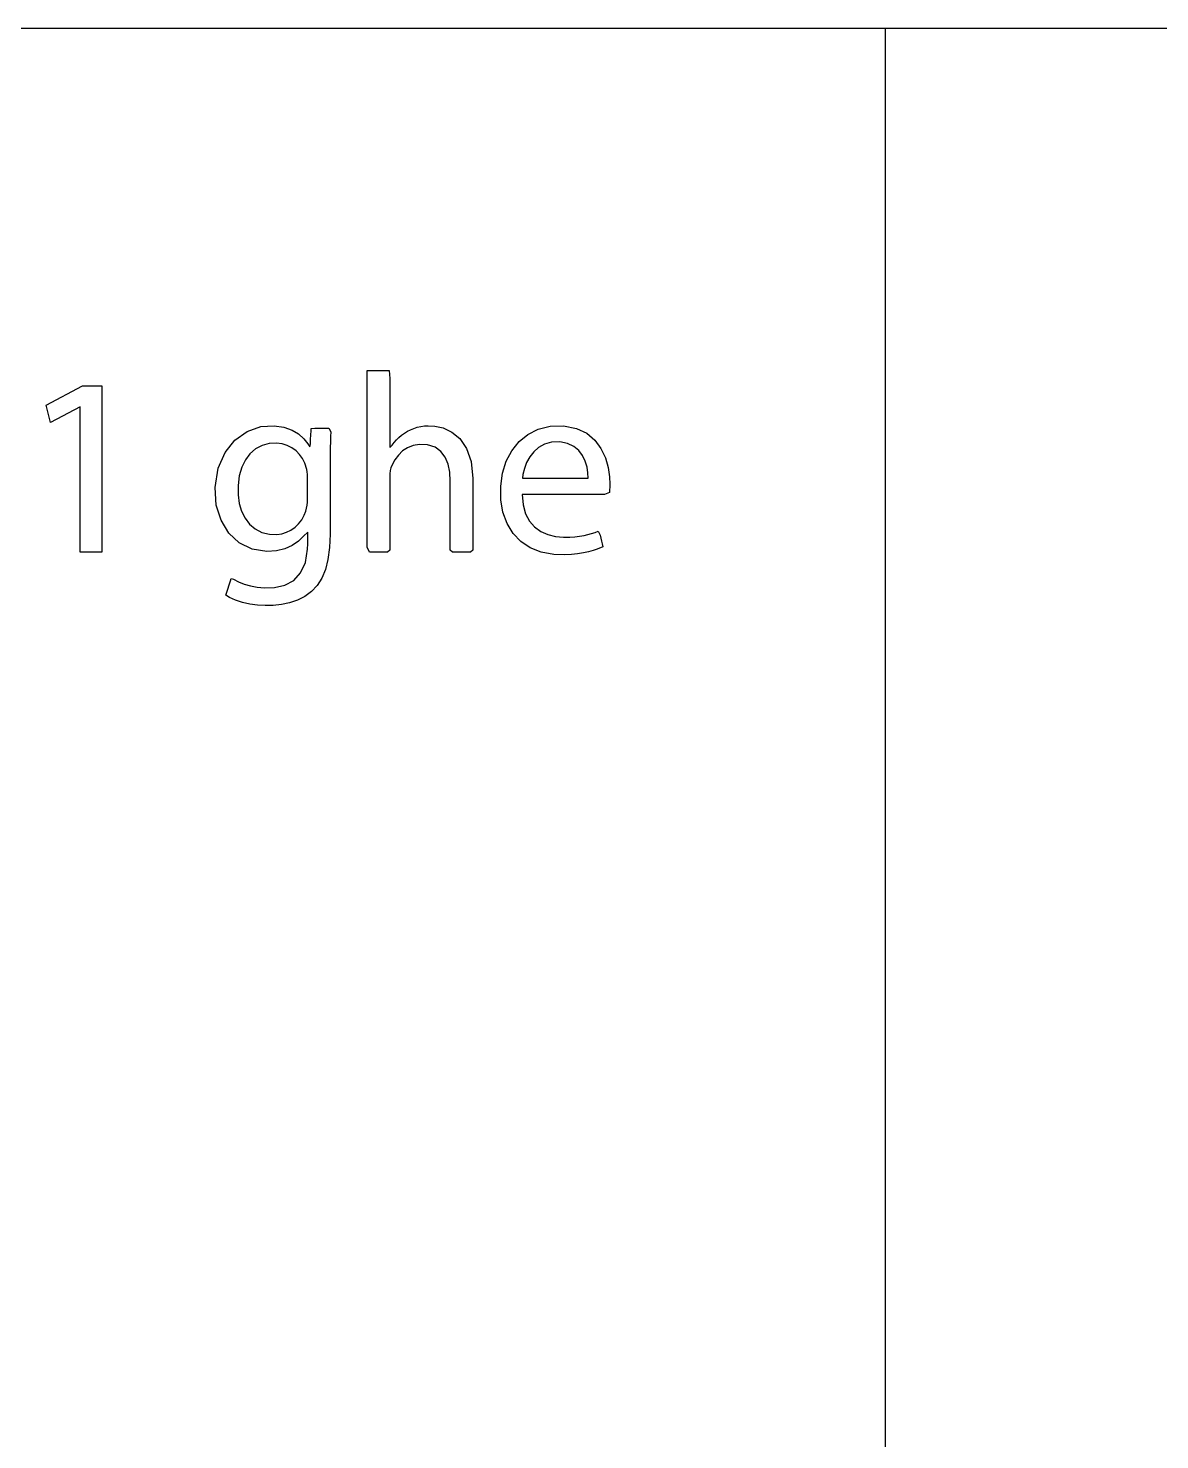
# Model space of a CAD drawing. Header units: metres. Extents: x 1885 to 2636, y 491 to 906.
# Drawn here: x 2093.3 to 2105.76, y 766.51 to 782.06 of the extents above; entities that cross this region are included whole.
import ezdxf

# ---------------------------------------------------------------- set-up
doc = ezdxf.new("R2010")
doc.units = ezdxf.units.M

msp = doc.modelspace()

# ---------------------------------------------------------------- linework, layer by layer
at = {"layer": 'COMPONENT1'}
for p, q in [((2081.637, 782.062), (2102.737, 782.062)), ((2102.737, 746.552), (2102.737, 782.062)), ((2102.737, 782.062), (2121.637, 782.062))]:
    msp.add_line(p, q, dxfattribs=at)
at = {"layer": 'COMPONENT25'}
for p, q in [((2097.03, 778.292), (2097.083, 778.292)), ((2097.03, 778.17), (2097.03, 778.292)), ((2097.083, 778.292), (2097.135, 778.292)), ((2097.135, 778.292), (2097.19, 778.292)), ((2097.19, 778.292), (2097.239, 778.292)), ((2097.239, 778.292), (2097.271, 778.292)), ((2097.271, 778.292), (2097.278, 778.203)), ((2097.03, 777.859), (2097.03, 778.17)), ((2097.278, 778.203), (2097.278, 778.051)), ((2093.493, 777.908), (2093.894, 778.123)), ((2093.894, 778.123), (2094.105, 778.123)), ((2094.105, 778.123), (2094.105, 776.289)), ((2097.278, 778.051), (2097.278, 777.864)), ((2093.541, 777.719), (2093.493, 777.908)), ((2093.866, 777.891), (2093.541, 777.719)), ((2093.866, 776.289), (2093.866, 777.891)), ((2097.03, 777.44), (2097.03, 777.859)), ((2097.278, 777.864), (2097.278, 777.678)), ((2095.707, 777.619), (2095.858, 777.672)), ((2095.858, 777.672), (2096.006, 777.682)), ((2096.006, 777.682), (2096.112, 777.666)), ((2097.278, 777.678), (2097.278, 777.526)), ((2097.581, 777.665), (2097.62, 777.674)), ((2097.62, 777.674), (2097.66, 777.68)), ((2097.66, 777.68), (2097.701, 777.682)), ((2097.701, 777.682), (2097.773, 777.679)), ((2097.773, 777.679), (2097.867, 777.658)), ((2098.913, 777.644), (2099.043, 777.676)), ((2099.043, 777.676), (2099.191, 777.681)), ((2099.191, 777.681), (2099.333, 777.653)), ((2095.463, 777.388), (2095.572, 777.523)), ((2095.572, 777.523), (2095.707, 777.619)), ((2096.112, 777.666), (2096.201, 777.635)), ((2096.201, 777.635), (2096.274, 777.591)), ((2096.274, 777.591), (2096.332, 777.539)), ((2096.332, 777.539), (2096.376, 777.482)), ((2096.404, 777.483), (2096.406, 777.53)), ((2096.406, 777.53), (2096.408, 777.582)), ((2096.408, 777.582), (2096.41, 777.627)), ((2096.41, 777.627), (2096.411, 777.652)), ((2096.411, 777.652), (2096.453, 777.654)), ((2096.453, 777.654), (2096.505, 777.654)), ((2096.505, 777.654), (2096.56, 777.654)), ((2096.56, 777.654), (2096.606, 777.654)), ((2096.606, 777.654), (2096.628, 777.616)), ((2096.625, 777.563), (2096.623, 777.504)), ((2096.628, 777.616), (2096.625, 777.563)), ((2097.278, 777.526), (2097.278, 777.443)), ((2097.325, 777.499), (2097.35, 777.527)), ((2097.35, 777.527), (2097.377, 777.554)), ((2097.377, 777.554), (2097.407, 777.579)), ((2097.407, 777.579), (2097.439, 777.601)), ((2097.439, 777.601), (2097.472, 777.621)), ((2097.472, 777.621), (2097.507, 777.638)), ((2097.507, 777.638), (2097.543, 777.653)), ((2097.543, 777.653), (2097.581, 777.665)), ((2097.867, 777.658), (2097.962, 777.613)), ((2097.962, 777.613), (2098.05, 777.54)), ((2098.05, 777.54), (2098.124, 777.433)), ((2098.701, 777.507), (2098.799, 777.587)), ((2098.799, 777.587), (2098.913, 777.644)), ((2099.333, 777.653), (2099.447, 777.599)), ((2099.447, 777.599), (2099.537, 777.522)), ((2099.537, 777.522), (2099.604, 777.43)), ((2095.387, 777.213), (2095.463, 777.388)), ((2095.738, 777.374), (2095.687, 777.306)), ((2095.8, 777.427), (2095.738, 777.374)), ((2095.871, 777.465), (2095.8, 777.427)), ((2095.95, 777.486), (2095.871, 777.465)), ((2096.03, 777.49), (2095.95, 777.486)), ((2096.093, 777.482), (2096.03, 777.49)), ((2096.149, 777.465), (2096.093, 777.482)), ((2096.2, 777.439), (2096.149, 777.465)), ((2096.245, 777.405), (2096.2, 777.439)), ((2096.283, 777.366), (2096.245, 777.405)), ((2096.315, 777.32), (2096.283, 777.366)), ((2096.376, 777.482), (2096.397, 777.448)), ((2096.397, 777.448), (2096.404, 777.483)), ((2096.621, 777.441), (2096.62, 777.37)), ((2096.62, 777.37), (2096.62, 777.292)), ((2096.623, 777.504), (2096.621, 777.441)), ((2097.03, 776.994), (2097.03, 777.44)), ((2097.278, 777.443), (2097.303, 777.468)), ((2097.303, 777.468), (2097.325, 777.499)), ((2097.372, 777.359), (2097.332, 777.308)), ((2097.419, 777.404), (2097.372, 777.359)), ((2097.474, 777.439), (2097.419, 777.404)), ((2097.536, 777.464), (2097.474, 777.439)), ((2097.604, 777.476), (2097.536, 777.464)), ((2097.693, 777.471), (2097.604, 777.476)), ((2097.776, 777.445), (2097.693, 777.471)), ((2097.84, 777.398), (2097.776, 777.445)), ((2097.887, 777.335), (2097.84, 777.398)), ((2098.124, 777.433), (2098.173, 777.289)), ((2098.561, 777.291), (2098.622, 777.407)), ((2098.622, 777.407), (2098.701, 777.507)), ((2098.863, 777.396), (2098.819, 777.34)), ((2098.917, 777.444), (2098.863, 777.396)), ((2098.983, 777.48), (2098.917, 777.444)), ((2099.06, 777.501), (2098.983, 777.48)), ((2099.15, 777.504), (2099.06, 777.501)), ((2099.236, 777.487), (2099.15, 777.504)), ((2099.306, 777.455), (2099.236, 777.487)), ((2099.36, 777.409), (2099.306, 777.455)), ((2099.402, 777.353), (2099.36, 777.409)), ((2099.604, 777.43), (2099.652, 777.328)), ((2095.354, 777.002), (2095.387, 777.213)), ((2095.647, 777.224), (2095.619, 777.13)), ((2095.687, 777.306), (2095.647, 777.224)), ((2096.341, 777.271), (2096.315, 777.32)), ((2096.365, 777.2), (2096.341, 777.271)), ((2096.62, 777.292), (2096.62, 777.234)), ((2096.62, 777.234), (2096.62, 777.09)), ((2097.291, 777.22), (2097.283, 777.187)), ((2097.303, 777.251), (2097.291, 777.22)), ((2097.332, 777.308), (2097.303, 777.251)), ((2097.92, 777.257), (2097.887, 777.335)), ((2097.938, 777.169), (2097.92, 777.257)), ((2098.173, 777.289), (2098.192, 777.101)), ((2098.52, 777.159), (2098.561, 777.291)), ((2098.76, 777.212), (2098.743, 777.146)), ((2098.785, 777.278), (2098.76, 777.212)), ((2098.819, 777.34), (2098.785, 777.278)), ((2099.431, 777.291), (2099.402, 777.353)), ((2099.45, 777.227), (2099.431, 777.291)), ((2099.46, 777.163), (2099.45, 777.227)), ((2099.652, 777.328), (2099.683, 777.222)), ((2099.683, 777.222), (2099.698, 777.118)), ((2095.619, 777.13), (2095.606, 777.024)), ((2096.369, 777.174), (2096.365, 777.2)), ((2096.371, 777.146), (2096.369, 777.174)), ((2096.372, 777.116), (2096.371, 777.146)), ((2096.372, 777.078), (2096.372, 777.116)), ((2096.372, 777.04), (2096.372, 777.078)), ((2096.62, 777.09), (2096.62, 776.898)), ((2097.279, 777.151), (2097.278, 777.113)), ((2097.278, 777.113), (2097.278, 777.063)), ((2097.278, 777.063), (2097.278, 776.935)), ((2097.283, 777.187), (2097.279, 777.151)), ((2097.944, 777.073), (2097.938, 777.169)), ((2097.944, 777.026), (2097.944, 777.073)), ((2098.192, 777.101), (2098.192, 777.052)), ((2098.192, 777.052), (2098.192, 776.926)), ((2098.499, 777.016), (2098.52, 777.159)), ((2098.743, 777.146), (2098.74, 777.104)), ((2098.74, 777.104), (2098.787, 777.104)), ((2098.787, 777.104), (2098.876, 777.104)), ((2098.876, 777.104), (2098.992, 777.104)), ((2098.992, 777.104), (2099.121, 777.104)), ((2099.121, 777.104), (2099.248, 777.104)), ((2099.248, 777.104), (2099.357, 777.104)), ((2099.357, 777.104), (2099.433, 777.104)), ((2099.433, 777.104), (2099.462, 777.104)), ((2099.462, 777.104), (2099.46, 777.163)), ((2099.698, 777.118), (2099.702, 777.038)), ((2095.367, 776.808), (2095.354, 777.002)), ((2095.606, 777.024), (2095.606, 776.919)), ((2095.606, 776.919), (2095.62, 776.826)), ((2096.372, 776.996), (2096.372, 777.04)), ((2096.372, 776.952), (2096.372, 776.996)), ((2096.372, 776.912), (2096.372, 776.952)), ((2096.372, 776.871), (2096.372, 776.912)), ((2096.62, 776.898), (2096.62, 776.702)), ((2097.03, 776.602), (2097.03, 776.994)), ((2097.278, 776.935), (2097.278, 776.763)), ((2097.944, 776.904), (2097.944, 777.026)), ((2097.944, 776.74), (2097.944, 776.904)), ((2098.192, 776.926), (2098.192, 776.756)), ((2098.501, 776.867), (2098.499, 777.016)), ((2098.734, 776.926), (2098.745, 776.811)), ((2098.774, 776.926), (2098.734, 776.926)), ((2098.88, 776.926), (2098.774, 776.926)), ((2099.031, 776.926), (2098.88, 776.926)), ((2099.204, 776.926), (2099.031, 776.926)), ((2099.378, 776.926), (2099.204, 776.926)), ((2099.532, 776.926), (2099.378, 776.926)), ((2099.644, 776.926), (2099.532, 776.926)), ((2099.697, 776.948), (2099.644, 776.926)), ((2099.699, 776.974), (2099.697, 776.948)), ((2099.701, 777.004), (2099.699, 776.974)), ((2099.702, 777.038), (2099.701, 777.004)), ((2095.419, 776.641), (2095.367, 776.808)), ((2095.62, 776.826), (2095.645, 776.74)), ((2095.645, 776.74), (2095.683, 776.663)), ((2096.336, 776.698), (2096.353, 776.742)), ((2096.353, 776.742), (2096.362, 776.774)), ((2096.362, 776.774), (2096.368, 776.808)), ((2096.368, 776.808), (2096.371, 776.841)), ((2096.371, 776.841), (2096.372, 776.871)), ((2097.278, 776.763), (2097.278, 776.579)), ((2097.944, 776.565), (2097.944, 776.74)), ((2098.192, 776.756), (2098.192, 776.575)), ((2098.524, 776.728), (2098.501, 776.867)), ((2098.745, 776.811), (2098.774, 776.713)), ((2095.505, 776.5), (2095.419, 776.641)), ((2095.683, 776.663), (2095.733, 776.597)), ((2095.733, 776.597), (2095.795, 776.545)), ((2096.234, 776.563), (2096.274, 776.602)), ((2096.274, 776.602), (2096.309, 776.646)), ((2096.309, 776.646), (2096.336, 776.698)), ((2096.62, 776.702), (2096.62, 776.55)), ((2097.03, 776.345), (2097.03, 776.602)), ((2098.569, 776.604), (2098.524, 776.728)), ((2098.635, 776.496), (2098.569, 776.604)), ((2098.774, 776.713), (2098.817, 776.632)), ((2098.817, 776.632), (2098.873, 776.567)), ((2095.62, 776.392), (2095.505, 776.5)), ((2095.795, 776.545), (2095.868, 776.507)), ((2095.868, 776.507), (2095.954, 776.487)), ((2095.954, 776.487), (2096.032, 776.485)), ((2096.032, 776.485), (2096.087, 776.492)), ((2096.087, 776.492), (2096.14, 776.508)), ((2096.14, 776.508), (2096.189, 776.532)), ((2096.189, 776.532), (2096.234, 776.563)), ((2096.328, 776.465), (2096.272, 776.409)), ((2096.374, 776.508), (2096.328, 776.465)), ((2096.374, 776.477), (2096.374, 776.508)), ((2096.374, 776.44), (2096.374, 776.477)), ((2096.374, 776.38), (2096.374, 776.44)), ((2096.62, 776.489), (2096.614, 776.339)), ((2096.62, 776.55), (2096.62, 776.489)), ((2097.278, 776.579), (2097.278, 776.418)), ((2097.944, 776.412), (2097.944, 776.565)), ((2098.192, 776.575), (2098.192, 776.416)), ((2098.72, 776.407), (2098.635, 776.496)), ((2098.873, 776.567), (2098.94, 776.517)), ((2098.94, 776.517), (2099.017, 776.482)), ((2099.017, 776.482), (2099.102, 776.461)), ((2099.102, 776.461), (2099.192, 776.453)), ((2099.192, 776.453), (2099.259, 776.454)), ((2099.259, 776.454), (2099.316, 776.458)), ((2099.316, 776.458), (2099.369, 776.464)), ((2099.369, 776.464), (2099.417, 776.472)), ((2099.417, 776.472), (2099.46, 776.482)), ((2099.46, 776.482), (2099.501, 776.493)), ((2099.501, 776.493), (2099.538, 776.506)), ((2099.538, 776.506), (2099.573, 776.52)), ((2099.573, 776.52), (2099.593, 776.475)), ((2099.593, 776.475), (2099.601, 776.444)), ((2099.601, 776.444), (2099.609, 776.411)), ((2094.105, 776.289), (2093.866, 776.289)), ((2095.762, 776.321), (2095.62, 776.392)), ((2095.924, 776.295), (2095.762, 776.321)), ((2096.031, 776.302), (2095.924, 776.295)), ((2096.123, 776.325), (2096.031, 776.302)), ((2096.203, 776.361), (2096.123, 776.325)), ((2096.272, 776.409), (2096.203, 776.361)), ((2096.349, 776.175), (2096.373, 776.323)), ((2096.373, 776.323), (2096.374, 776.38)), ((2096.614, 776.339), (2096.597, 776.209)), ((2097.055, 776.289), (2097.03, 776.345)), ((2097.1, 776.289), (2097.055, 776.289)), ((2097.154, 776.289), (2097.1, 776.289)), ((2097.208, 776.289), (2097.154, 776.289)), ((2097.252, 776.289), (2097.208, 776.289)), ((2097.278, 776.312), (2097.252, 776.289)), ((2097.278, 776.418), (2097.278, 776.312)), ((2097.944, 776.311), (2097.944, 776.412)), ((2097.969, 776.289), (2097.944, 776.311)), ((2098.014, 776.289), (2097.969, 776.289)), ((2098.068, 776.289), (2098.014, 776.289)), ((2098.122, 776.289), (2098.068, 776.289)), ((2098.166, 776.289), (2098.122, 776.289)), ((2098.192, 776.312), (2098.166, 776.289)), ((2098.192, 776.416), (2098.192, 776.312)), ((2098.824, 776.337), (2098.72, 776.407)), ((2098.946, 776.288), (2098.824, 776.337)), ((2099.085, 776.262), (2098.946, 776.288)), ((2099.41, 776.28), (2099.347, 776.27)), ((2099.467, 776.292), (2099.41, 776.28)), ((2099.518, 776.306), (2099.467, 776.292)), ((2099.563, 776.321), (2099.518, 776.306)), ((2099.625, 776.346), (2099.563, 776.321)), ((2099.609, 776.411), (2099.616, 776.381)), ((2099.616, 776.381), (2099.625, 776.346)), ((2096.296, 776.061), (2096.349, 776.175)), ((2096.597, 776.209), (2096.569, 776.097)), ((2099.204, 776.259), (2099.085, 776.262)), ((2099.278, 776.262), (2099.204, 776.259)), ((2099.347, 776.27), (2099.278, 776.262)), ((2095.509, 775.928), (2095.523, 775.972)), ((2095.523, 775.972), (2095.532, 776)), ((2095.532, 776), (2095.556, 775.99)), ((2095.556, 775.99), (2095.611, 775.962)), ((2095.611, 775.962), (2095.673, 775.937)), ((2096.123, 775.925), (2096.22, 775.978)), ((2096.22, 775.978), (2096.296, 776.061)), ((2096.53, 776.002), (2096.479, 775.923)), ((2096.569, 776.097), (2096.53, 776.002)), ((2095.472, 775.814), (2095.494, 775.88)), ((2095.511, 775.789), (2095.472, 775.814)), ((2095.494, 775.88), (2095.509, 775.928)), ((2095.673, 775.937), (2095.742, 775.917)), ((2095.742, 775.917), (2095.818, 775.902)), ((2095.818, 775.902), (2095.899, 775.895)), ((2095.899, 775.895), (2096.008, 775.898)), ((2096.008, 775.898), (2096.123, 775.925)), ((2096.417, 775.856), (2096.342, 775.802)), ((2096.479, 775.923), (2096.417, 775.856)), ((2095.579, 775.759), (2095.511, 775.789)), ((2095.655, 775.734), (2095.579, 775.759)), ((2095.737, 775.716), (2095.655, 775.734)), ((2095.821, 775.705), (2095.737, 775.716)), ((2095.906, 775.7), (2095.821, 775.705)), ((2095.994, 775.702), (2095.906, 775.7)), ((2096.084, 775.712), (2095.994, 775.702)), ((2096.174, 775.732), (2096.084, 775.712)), ((2096.261, 775.761), (2096.174, 775.732)), ((2096.342, 775.802), (2096.261, 775.761))]:
    msp.add_line(p, q, dxfattribs=at)

doc.saveas('drawing.dxf')
